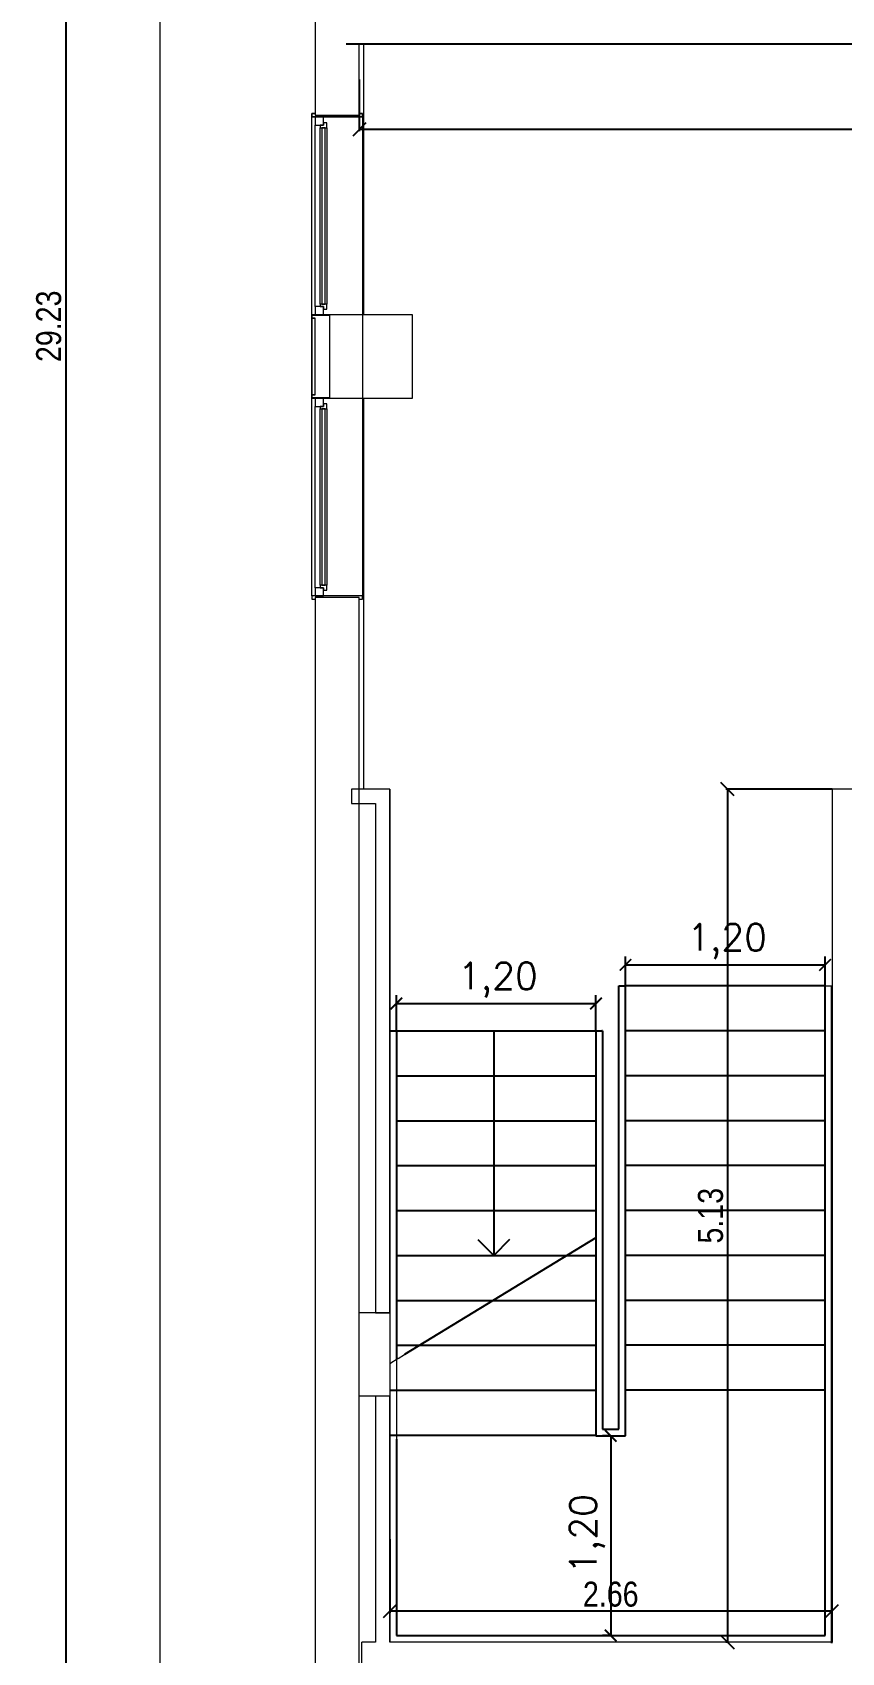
# Model space of a CAD drawing. Header units: millimetres. Extents: x 38 to 139, y 58 to 123.
# Drawn here: x 37.82 to 42.69, y 100.28 to 110.02 of the extents above; entities that cross this region are included whole.
import ezdxf

# ---------------------------------------------------------------- set-up
doc = ezdxf.new("R2010")
doc.units = ezdxf.units.MM
doc.linetypes.add('Hidden', pattern=[7.14375, 4.7625, -2.38125])
doc.linetypes.add('Overhead', pattern=[3.96875, 2.38125, -1.5875])
for name, color, linetype, lineweight in [('A-FLORHRM', 7, 'Continuous', 9), ('A-FLOROTM', 7, 'Continuous', 9), ('A-FLORSTM', 7, 'Continuous', 9), ('A-GLAZIDM', 7, 'Continuous', 9), ('A-SECTMBM', 7, 'Overhead', 9), ('A-WALL', 7, 'Continuous', 9), ('DIMENSION', 1, 'Continuous', 25), ('S-COLSPRM', 7, 'Continuous', 9)]:
    doc.layers.add(name, color=color, linetype=linetype, lineweight=lineweight)
for name, color, linetype in [('estructura', 7, 'Continuous'), ('Lineas Escaleras', 7, 'Continuous'), ('Lineas Proyecciones', 7, 'Hidden'), ('REVOQUES', 7, 'Continuous')]:
    doc.layers.add(name, color=color, linetype=linetype)
doc.styles.add('ARIALNARROW', font='ARIALN.TTF')
doc.styles.get("Standard").update_dxf_attribs({"font": 'txt.shx'})
doc.dimstyles.new('C', dxfattribs={"dimscale": 1.5, "dimtxt": 0.15, "dimasz": 0.08, "dimexe": 0.01, "dimexo": 0, "dimgap": 0.025, "dimtad": 1, "dimzin": 0, "dimdsep": 46, "dimtxsty": 'ARIALNARROW', "dimblk": 'OBLIQUE', "dimcen": 0, "dimclrd": 256, "dimclre": 256, "dimclrt": 256, "dimadec": 0, "dimazin": 0, "dimtfac": 1.666667, "dimtofl": 0, "dimtmove": 0, "dimatfit": 0, "dimldrblk": 'OBLIQUE', "dimfxl": 0.1, "dimtolj": 1, "dimtzin": 0, "dimarcsym": 0})

# ---------------------------------------------------------------- blocks, each defined once
blk = doc.blocks.new('_Oblique')
at = {"layer": 'estructura', "color": 0, "lineweight": -2}
blk.add_line((-0.5, -0.5), (0.5, 0.5), dxfattribs=at)
blk = doc.blocks.new('*D12')
at = {"layer": 'Defpoints', "color": 0}
for p in [(39.523379, 122.868709), (38.023379, 93.641209), (39.523379, 93.641209)]:
    blk.add_point(p, dxfattribs=at)
at = {"layer": 'DIMENSION', "lineweight": -2}
for p, q in [((39.523379, 122.868709), (38.013379, 122.868709)), ((38.023379, 122.868709), (38.023379, 93.641209)), ((39.523379, 93.641209), (38.013379, 93.641209))]:
    blk.add_line(p, q, dxfattribs=at)
at = {"layer": 'DIMENSION', "lineweight": -2, "xscale": 0.08, "yscale": 0.08, "zscale": 0.08}
for p, rotation in [((38.023379, 122.868709), 90), ((38.023379, 93.641209), 270)]:
    blk.add_blockref('_Oblique', p, dxfattribs=dict(at, rotation=rotation))
at = {"layer": 'DIMENSION', "insert": (37.921802, 108.254959), "char_height": 0.15, "attachment_point": 5, "rotation": 90, "style": 'ARIALNARROW'}
blk.add_mtext('\\A1;29.23', dxfattribs=at)
blk = doc.blocks.new('*D37')
at = {"layer": 'Defpoints', "color": 0}
for p in [(42.630894, 105.472203), (42.001618, 100.344709), (42.001618, 100.344709)]:
    blk.add_point(p, dxfattribs=at)
at = {"layer": 'DIMENSION', "lineweight": -2}
for p, q in [((42.630894, 105.472203), (41.991618, 105.472203)), ((42.001618, 105.472203), (42.001618, 100.344709)), ((42.001618, 100.344709), (41.991618, 100.344709))]:
    blk.add_line(p, q, dxfattribs=at)
at = {"layer": 'DIMENSION', "lineweight": -2, "xscale": 0.08, "yscale": 0.08, "zscale": 0.08}
for p, rotation in [((42.001618, 105.472203), 90), ((42.001618, 100.344709), 270)]:
    blk.add_blockref('_Oblique', p, dxfattribs=dict(at, rotation=rotation))
at = {"layer": 'DIMENSION', "insert": (41.900041, 102.908456), "char_height": 0.15, "attachment_point": 5, "rotation": 90, "style": 'ARIALNARROW'}
blk.add_mtext('\\A1;5.13', dxfattribs=at)
blk = doc.blocks.new('*D38')
at = {"layer": 'Defpoints', "color": 0}
for p in [(39.970894, 100.964709), (39.970894, 100.531075), (42.628389, 100.531075)]:
    blk.add_point(p, dxfattribs=at)
at = {"layer": 'DIMENSION', "lineweight": -2}
for p, q in [((39.970894, 100.964709), (39.970894, 100.521075)), ((42.628389, 100.531075), (39.970894, 100.531075)), ((42.628389, 100.531075), (42.628389, 100.521075))]:
    blk.add_line(p, q, dxfattribs=at)
at = {"layer": 'DIMENSION', "lineweight": -2, "xscale": 0.08, "yscale": 0.08, "zscale": 0.08, "rotation": 180}
blk.add_blockref('_Oblique', (39.970894, 100.531075), dxfattribs=at)
at = {"layer": 'DIMENSION', "lineweight": -2, "xscale": 0.08, "yscale": 0.08, "zscale": 0.08}
blk.add_blockref('_Oblique', (42.628389, 100.531075), dxfattribs=at)
at = {"layer": 'DIMENSION', "insert": (41.299642, 100.632652), "char_height": 0.15, "attachment_point": 5, "style": 'ARIALNARROW'}
blk.add_mtext('\\A1;2.66', dxfattribs=at)
blk = doc.blocks.new('*D40')
at = {"layer": 'Defpoints', "color": 0}
for p in [(49.283287, 109.81265), (39.788379, 109.73765), (39.788379, 109.43765)]:
    blk.add_point(p, dxfattribs=at)
at = {"layer": 'DIMENSION', "lineweight": -2}
for p, q in [((49.283287, 109.81265), (49.283287, 109.42765)), ((39.788379, 109.73765), (39.788379, 109.42765)), ((49.283287, 109.43765), (39.788379, 109.43765))]:
    blk.add_line(p, q, dxfattribs=at)
at = {"layer": 'DIMENSION', "lineweight": -2, "xscale": 0.08, "yscale": 0.08, "zscale": 0.08, "rotation": 180}
blk.add_blockref('_Oblique', (39.788379, 109.43765), dxfattribs=at)
at = {"layer": 'DIMENSION', "lineweight": -2, "xscale": 0.08, "yscale": 0.08, "zscale": 0.08}
blk.add_blockref('_Oblique', (49.283287, 109.43765), dxfattribs=at)
at = {"layer": 'DIMENSION', "insert": (44.535833, 109.539226), "char_height": 0.15, "attachment_point": 5, "style": 'ARIALNARROW'}
blk.add_mtext('\\A1;9.49', dxfattribs=at)

msp = doc.modelspace()

# ---------------------------------------------------------------- linework, layer by layer
at = {"color": 252}
for p, q in [((41.388389, 104.289709), (41.388389, 104.466368)), ((41.388389, 104.416368), (42.588389, 104.416368)), ((42.588389, 104.289709), (42.588389, 104.466368)), ((40.010894, 104.019709), (40.010894, 104.233885)), ((41.210894, 104.019709), (41.210894, 104.233885)), ((40.010894, 104.183885), (41.210894, 104.183885)), ((41.299642, 101.584709), (41.249642, 101.584709)), ((41.299642, 101.584709), (41.299642, 100.384709)), ((41.299642, 100.384709), (41.249642, 100.384709))]:
    msp.add_line(p, q, dxfattribs=at)
at = {"color": 252, "linetype": 'ByBlock', "const_width": 0.0105}
for points in [[(41.423389, 104.451368), (41.353389, 104.381368)], [(42.553389, 104.381368), (42.623389, 104.451368)], [(40.045894, 104.218885), (39.975894, 104.148885)], [(41.175894, 104.148885), (41.245894, 104.218885)], [(41.334642, 101.549709), (41.264642, 101.619709)], [(41.264642, 100.419709), (41.334642, 100.349709)]]:
    msp.add_lwpolyline(points, dxfattribs=at)
at = {"layer": 'A-FLORHRM', "color": 252, "linetype": 'Overhead'}
for p, q in [((41.388389, 101.589709), (41.388389, 104.289709)), ((42.588389, 104.289709), (42.628389, 104.289709)), ((42.598389, 104.289709), (42.618389, 104.289709)), ((42.598389, 104.289709), (42.618389, 104.289709)), ((39.970894, 102.024189), (39.970894, 101.564709)), ((40.010894, 102.048573), (40.010894, 101.564709)), ((39.970894, 101.564709), (39.970894, 100.364709))]:
    msp.add_line(p, q, dxfattribs=at)
at = {"layer": 'A-FLORHRM', "color": 252}
for p, q in [((39.970894, 103.994709), (39.970894, 102.024189)), ((40.020894, 102.049189), (40.060894, 102.073573))]:
    msp.add_line(p, q, dxfattribs=at)
at = {"layer": 'A-FLOROTM', "color": 252}
for p, q in [((38.588379, 115.331704), (38.588379, 93.658709)), ((39.813379, 109.95159), (39.813379, 108.323709)), ((39.813379, 107.823709), (39.813379, 105.472203))]:
    msp.add_line(p, q, dxfattribs=at)
at = {"layer": 'A-FLORSTM', "color": 252}
for p in [(39.970894, 102.452097), (40.020894, 102.049189)]:
    msp.add_line(p, (39.970894, 102.018709), dxfattribs=at)
at = {"layer": 'A-GLAZIDM', "color": 252}
for p, q in [((39.503379, 109.533709), (39.523379, 109.533709)), ((39.503379, 109.513709), (39.503379, 109.533709)), ((39.503379, 106.633709), (39.503379, 109.513709)), ((39.808379, 109.513709), (39.503379, 109.513709)), ((39.503379, 108.303709), (39.503379, 109.513709)), ((39.788379, 109.533709), (39.808379, 109.533709)), ((39.808379, 109.533709), (39.808379, 109.513709)), ((39.808379, 109.513709), (39.808379, 106.633709)), ((39.808379, 109.513709), (39.808379, 108.323709)), ((39.523379, 108.373709), (39.523379, 109.463709)), ((39.553379, 108.388709), (39.553379, 109.448709)), ((39.593379, 109.448709), (39.593379, 108.388709)), ((39.503379, 106.633709), (39.503379, 107.843709)), ((39.808379, 107.823709), (39.808379, 106.633709)), ((39.523379, 106.683709), (39.523379, 107.773709)), ((39.553379, 106.698709), (39.553379, 107.758709)), ((39.593379, 107.758709), (39.593379, 106.698709)), ((39.503379, 106.633709), (39.503379, 106.613709)), ((39.808379, 106.633709), (39.503379, 106.633709)), ((39.503379, 106.613709), (39.523379, 106.613709)), ((39.788379, 106.613709), (39.808379, 106.613709)), ((39.808379, 106.613709), (39.808379, 106.633709))]:
    msp.add_line(p, q, dxfattribs=at)
at = {"layer": 'A-GLAZIDM', "color": 252, "lineweight": 18}
for p, q in [((39.503379, 109.533709), (39.503379, 109.513709)), ((39.523379, 109.533709), (39.503379, 109.533709)), ((39.503379, 109.513709), (39.808379, 109.513709)), ((39.573379, 109.513709), (39.523379, 109.513709)), ((39.523379, 109.513709), (39.523379, 109.463709)), ((39.573379, 109.463709), (39.573379, 109.513709)), ((39.593379, 109.478709), (39.573379, 109.478709)), ((39.573379, 109.478709), (39.573379, 109.463709)), ((39.593379, 109.448709), (39.593379, 109.478709)), ((39.808379, 109.533709), (39.788379, 109.533709)), ((39.808379, 109.513709), (39.808379, 109.533709)), ((39.523379, 109.463709), (39.573379, 109.463709)), ((39.573379, 109.463709), (39.553379, 109.463709)), ((39.553379, 109.463709), (39.553379, 109.448709)), ((39.553379, 109.448709), (39.593379, 109.448709)), ((39.563379, 109.448709), (39.563379, 108.388709)), ((39.583379, 109.448709), (39.563379, 109.448709)), ((39.583379, 108.388709), (39.583379, 109.448709)), ((39.608379, 108.323709), (39.503379, 108.323709)), ((39.503379, 108.323709), (39.503379, 108.303709)), ((39.503379, 108.303709), (39.523379, 108.303709)), ((39.523379, 108.303709), (39.503379, 108.303709)), ((39.503379, 108.303709), (39.503379, 107.843709)), ((39.504379, 108.304709), (39.504379, 108.322709)), ((39.504379, 108.322709), (39.608379, 108.322709)), ((39.523379, 108.304709), (39.504379, 108.304709)), ((39.573379, 108.373709), (39.523379, 108.373709)), ((39.523379, 108.373709), (39.523379, 108.323709)), ((39.523379, 108.323709), (39.573379, 108.323709)), ((39.523379, 108.303709), (39.523379, 108.304709)), ((39.523379, 107.843709), (39.523379, 108.303709)), ((39.593379, 108.388709), (39.553379, 108.388709)), ((39.553379, 108.388709), (39.553379, 108.373709)), ((39.553379, 108.373709), (39.573379, 108.373709)), ((39.563379, 108.388709), (39.583379, 108.388709)), ((39.573379, 108.373709), (39.573379, 108.358709)), ((39.573379, 108.323709), (39.573379, 108.373709)), ((39.573379, 108.358709), (39.593379, 108.358709)), ((39.593379, 108.358709), (39.593379, 108.388709)), ((39.523379, 107.843709), (39.503379, 107.843709)), ((39.503379, 107.843709), (39.503379, 107.823709)), ((39.503379, 107.843709), (39.523379, 107.843709)), ((39.503379, 107.823709), (39.608379, 107.823709)), ((39.504379, 107.824709), (39.504379, 107.842709)), ((39.504379, 107.842709), (39.523379, 107.842709)), ((39.608379, 107.824709), (39.504379, 107.824709)), ((39.523379, 107.842709), (39.523379, 107.843709)), ((39.573379, 107.823709), (39.523379, 107.823709)), ((39.523379, 107.823709), (39.523379, 107.773709)), ((39.573379, 107.773709), (39.573379, 107.823709)), ((39.523379, 107.773709), (39.573379, 107.773709)), ((39.573379, 107.773709), (39.553379, 107.773709)), ((39.553379, 107.773709), (39.553379, 107.758709)), ((39.553379, 107.758709), (39.593379, 107.758709)), ((39.563379, 107.758709), (39.563379, 106.698709)), ((39.583379, 107.758709), (39.563379, 107.758709)), ((39.593379, 107.788709), (39.573379, 107.788709)), ((39.573379, 107.788709), (39.573379, 107.773709)), ((39.583379, 106.698709), (39.583379, 107.758709)), ((39.593379, 107.758709), (39.593379, 107.788709)), ((39.573379, 106.683709), (39.523379, 106.683709)), ((39.523379, 106.683709), (39.523379, 106.633709)), ((39.593379, 106.698709), (39.553379, 106.698709)), ((39.553379, 106.698709), (39.553379, 106.683709)), ((39.553379, 106.683709), (39.573379, 106.683709)), ((39.563379, 106.698709), (39.583379, 106.698709)), ((39.573379, 106.683709), (39.573379, 106.668709)), ((39.573379, 106.633709), (39.573379, 106.683709)), ((39.573379, 106.668709), (39.593379, 106.668709)), ((39.593379, 106.668709), (39.593379, 106.698709)), ((39.503379, 106.633709), (39.503379, 106.613709)), ((39.808379, 106.633709), (39.503379, 106.633709)), ((39.503379, 106.613709), (39.523792, 106.613709)), ((39.523379, 106.633709), (39.573379, 106.633709)), ((39.788379, 106.613709), (39.808379, 106.613709)), ((39.808379, 106.613709), (39.808379, 106.633709))]:
    msp.add_line(p, q, dxfattribs=at)
at = {"layer": 'A-SECTMBM', "color": 252}
msp.add_line((39.970894, 102.018709), (39.970894, 101.589709), dxfattribs=at)
at = {"layer": 'A-WALL', "color": 252, "lineweight": 18}
for p, q in [((39.523379, 111.499709), (39.523379, 109.523709)), ((39.788379, 109.95159), (43.258506, 109.95159)), ((39.788379, 109.523709), (39.788379, 109.95159)), ((39.523379, 109.523709), (39.788379, 109.523709)), ((39.523379, 106.623709), (39.523379, 100.147709)), ((39.788379, 106.623709), (39.523379, 106.623709)), ((39.788379, 100.201209), (39.788379, 106.623709)), ((39.970894, 105.472203), (39.740924, 105.472203)), ((39.740924, 105.472203), (39.740924, 105.387203)), ((39.740924, 105.387203), (39.885894, 105.387203)), ((39.885894, 105.387203), (39.885894, 102.323709)), ((39.970894, 105.472203), (39.970894, 100.344709)), ((39.970894, 102.323709), (39.970894, 105.472203)), ((49.415787, 105.472203), (42.630894, 105.472203)), ((42.630894, 105.472203), (42.630894, 100.344709)), ((39.970894, 102.323709), (39.788379, 102.323709)), ((39.885894, 102.323709), (39.970894, 102.323709)), ((39.970894, 101.823709), (39.788379, 101.823709)), ((39.970894, 101.823709), (39.885894, 101.823709)), ((39.885894, 101.823709), (39.885894, 100.344709)), ((39.970894, 100.344709), (39.970894, 101.823709)), ((39.970894, 100.344709), (39.970894, 101.823709)), ((39.885894, 100.344709), (39.803379, 100.344709)), ((39.803379, 100.147709), (39.803379, 100.344709)), ((42.630894, 100.344709), (39.970894, 100.344709)), ((42.628389, 100.344709), (39.970894, 100.344709))]:
    msp.add_line(p, q, dxfattribs=at)
at = {"layer": 'Lineas Escaleras', "color": 252}
for p, q in [((41.348389, 104.289709), (41.388389, 104.289709)), ((41.348389, 101.624709), (41.348389, 104.289709)), ((41.358389, 104.289709), (41.378389, 104.289709)), ((41.358389, 104.289709), (41.378389, 104.289709)), ((41.388389, 101.584709), (41.388389, 104.289709)), ((42.588389, 100.384709), (42.588389, 104.289709)), ((42.628389, 101.589709), (42.628389, 104.289709)), ((42.628389, 101.589709), (42.628389, 104.289709)), ((42.628389, 100.344709), (42.628389, 104.289709)), ((39.970894, 104.019709), (40.010894, 104.019709)), ((40.010894, 104.019709), (41.210894, 104.019709)), ((40.010894, 104.019709), (40.010894, 102.048573)), ((40.595894, 104.019709), (40.595894, 102.669709)), ((41.170894, 104.019709), (41.220894, 104.019709)), ((41.210894, 104.019709), (41.250894, 104.019709)), ((41.210894, 104.019709), (41.210894, 102.725845)), ((41.250894, 104.019709), (41.250894, 101.624709)), ((41.210894, 103.994709), (41.210894, 101.584709)), ((40.010894, 103.749709), (41.210894, 103.749709)), ((40.010894, 103.479709), (41.210894, 103.479709)), ((40.010894, 103.209709), (41.210894, 103.209709)), ((40.010894, 102.939709), (41.210894, 102.939709)), ((41.210894, 102.774613), (40.060894, 102.073573)), ((40.500434, 102.765169), (40.595894, 102.669709)), ((40.691353, 102.765169), (40.595894, 102.669709)), ((40.010894, 102.669709), (41.038807, 102.669709)), ((40.010894, 102.399709), (40.595894, 102.399709)), ((40.010894, 102.129709), (40.15298, 102.129709)), ((41.210894, 101.584709), (41.388389, 101.584709)), ((41.250894, 101.624709), (41.348389, 101.624709)), ((42.628389, 100.339709), (42.628389, 101.589709)), ((40.010894, 101.564709), (40.010894, 100.384709)), ((40.010894, 100.384709), (42.588389, 100.384709))]:
    msp.add_line(p, q, dxfattribs=at)
at = {"layer": 'Lineas Proyecciones', "color": 252, "linetype": 'Hidden', "ltscale": 50}
for p, q in [((42.588389, 104.289709), (41.388389, 104.289709)), ((41.250894, 104.019709), (41.245889, 104.019709)), ((42.588389, 104.019709), (41.388389, 104.019709)), ((42.588389, 103.749709), (41.388389, 103.749709)), ((42.588389, 103.479709), (41.388389, 103.479709)), ((42.588389, 103.209709), (41.388389, 103.209709)), ((42.588389, 102.939709), (41.388389, 102.939709)), ((41.038807, 102.669709), (41.210894, 102.669709)), ((42.588389, 102.669709), (41.388389, 102.669709)), ((40.595894, 102.399709), (41.210894, 102.399709)), ((42.588389, 102.399709), (41.388389, 102.399709)), ((40.15298, 102.129709), (41.210894, 102.129709)), ((42.588389, 102.129709), (41.388389, 102.129709)), ((39.970894, 101.859709), (41.210894, 101.859709)), ((42.588389, 101.859709), (41.388389, 101.859709)), ((39.970894, 101.589709), (41.210894, 101.589709))]:
    msp.add_line(p, q, dxfattribs=at)
at = {"layer": 'REVOQUES', "color": 252}
msp.add_line((43.258506, 109.95159), (39.708479, 109.95159), dxfattribs=at)
at = {"layer": 'S-COLSPRM', "color": 252}
for p, q in [((40.108379, 108.323709), (39.608379, 108.323709)), ((39.608379, 108.323709), (39.608379, 107.823709)), ((40.108379, 107.823709), (40.108379, 108.323709)), ((39.608379, 107.823709), (40.108379, 107.823709))]:
    msp.add_line(p, q, dxfattribs=at)

# ---------------------------------------------------------------- texts
at = {"color": 252}
for p in [(41.758974, 104.502061), (40.381478, 104.269577)]:
    msp.add_text('1,20', height=0.16, dxfattribs=at).set_placement(p)
msp.add_text('1,20', height=0.16, rotation=90, dxfattribs=at).set_placement((41.213949, 100.755294))

# ---------------------------------------------------------------- dimensions: what is measured, and where the dimension line sits
at = {"layer": 'DIMENSION'}
for base, p1, p2, angle, override, picture, middle in [((38.023379, 93.641209), (39.523379, 122.868709), (39.523379, 93.641209), 90, {"dimscale": 1, "dimlfac": 1, "dimtxsty": 'ARIALNARROW', "dimtolj": 1}, '*D12', (37.921802, 108.254959)), ((42.001618, 100.344709), (42.630894, 105.472203), (42.001618, 100.344709), 90, {"dimscale": 1, "dimlfac": 1, "dimtxsty": 'ARIALNARROW', "dimtmove": 1, "dimtolj": 1}, '*D37', (41.900041, 102.908456)), ((39.970894, 100.531075), (42.628389, 100.531075), (39.970894, 100.964709), 180, {"dimscale": 1, "dimlfac": 1, "dimtxsty": 'ARIALNARROW', "dimtolj": 1}, '*D38', (41.299642, 100.632652))]:
    dim = msp.add_linear_dim(base=base, p1=p1, p2=p2, angle=angle, dimstyle='C', override=override, dxfattribs=at)
    dim.commit()
    dim.dimension.update_dxf_attribs({"geometry": picture, "text_midpoint": middle})
dim = msp.add_linear_dim(base=(39.788379, 109.43765), p1=(49.283287, 109.81265), p2=(39.788379, 109.73765), dimstyle='C', override={"dimscale": 1, "dimlfac": 1, "dimtxsty": 'ARIALNARROW', "dimtolj": 1}, dxfattribs=at)
dim.commit()
dim.dimension.update_dxf_attribs({"geometry": '*D40', "text_midpoint": (44.535833, 109.539226)})

doc.saveas('drawing.dxf')
